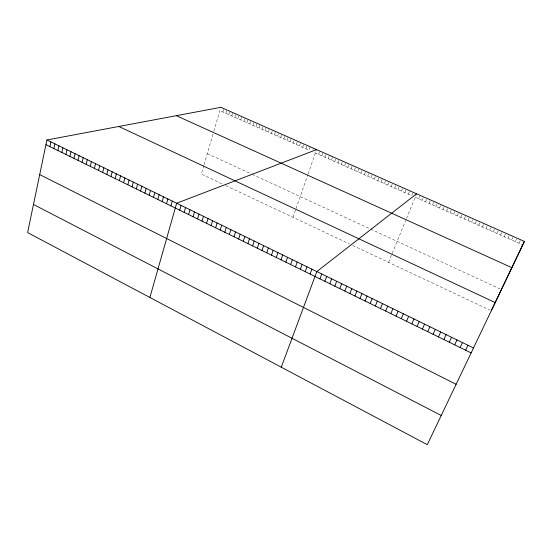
<?xml version="1.0" encoding="UTF-8"?>
<svg xmlns="http://www.w3.org/2000/svg" width="552" height="552" viewBox="0 0 552 552"><rect width="100%" height="100%" fill="white"/><g stroke="black" fill="none" stroke-linecap="round" stroke-linejoin="round"><path stroke-width="0.41" stroke-dasharray="2.76 2.07" d="M203.867 165.365L201.314 174.087L222.904 184.264M204.081 164.634L213.162 133.605M213.838 131.293L220.855 107.323M222.849 111.98L223.836 108.634M225.83 113.298L226.824 109.958M228.818 114.623L229.818 111.276M231.812 115.954L232.82 112.601M234.814 117.286L235.821 113.933M237.822 118.618L238.837 115.264M240.838 119.956L241.859 116.603M243.86 121.295L244.888 117.935M246.896 122.634L247.931 119.28M249.932 123.979L250.974 120.626M252.975 125.332L254.023 121.971M256.024 126.684L257.08 123.324M259.081 128.043L260.144 124.676M262.152 129.396L263.214 126.035M265.222 130.762L266.299 127.395M268.306 132.128L269.383 128.761M271.391 133.494L272.474 130.127M274.489 134.867L275.579 131.493M277.587 136.24L278.684 132.866M280.699 137.62L281.803 134.246M283.818 139L284.929 135.626M286.936 140.387L288.061 137.006M290.069 141.774L291.194 138.393M293.209 143.168L294.34 139.787M296.355 144.562L297.493 141.181M299.508 145.956L300.661 142.575M302.675 147.363L303.828 143.975M305.842 148.764L307.002 145.376M310.19 146.784L309.017 150.172L219.875 110.662M312.908 149.551L313.377 148.191M293.002 217.309L295.817 209.208M296.079 208.47L307.837 174.701M308.106 173.935L316.579 149.606M318.607 154.422L319.794 151.027M321.823 155.85L323.017 152.455M325.045 157.279L326.253 153.884M328.281 158.714L329.489 155.312M331.524 160.149L332.739 156.747M334.767 161.584L335.995 158.182M338.024 163.033L339.259 159.625M341.288 164.475L342.53 161.074M344.565 165.931L345.807 162.523M347.843 167.38L349.099 163.972M351.134 168.843L352.39 165.427M354.425 170.299L355.695 166.89M357.731 171.769L359.007 168.353M361.042 173.231L362.326 169.816M364.368 174.708L365.659 171.292M367.694 176.185L368.991 172.762M371.034 177.661L372.338 174.239M374.38 179.145L375.691 175.722M377.734 180.628L379.051 177.206M381.094 182.119L382.419 178.696M384.461 183.616L385.8 180.187M387.842 185.113L389.188 181.684M391.23 186.61L392.582 183.181M394.625 188.115L395.984 184.685M398.026 189.626L399.393 186.197M401.442 191.137L402.815 187.708M404.857 192.655L406.244 189.219M408.287 194.173L409.681 190.737M412.848 192.945L411.73 195.698L313.481 152.152M388.539 262.345L391.892 254.155M392.196 253.409L405.658 220.503M406.493 218.447L416.298 194.476M418.63 198.754L420.044 195.318M422.094 200.293L423.515 196.85M425.564 201.832L427 198.389M429.049 203.377L430.484 199.927M432.533 204.923L433.982 201.473M436.032 206.476L437.488 203.026M439.544 208.028L441.007 204.578M443.056 209.587L444.532 206.137M446.582 211.147L448.065 207.697M450.121 212.713L451.605 209.263M453.661 214.286L455.158 210.829M457.215 215.86L458.719 212.403M460.775 217.44L462.293 213.983M464.349 219.02L465.867 215.563M467.923 220.607L469.455 217.143M471.511 222.201L473.057 218.737M475.113 223.795L476.659 220.331M478.722 225.395L480.274 221.925M482.338 226.996L483.904 223.525M485.96 228.604L487.533 225.133M489.596 230.212L491.176 226.741M493.24 231.826L494.833 228.355M496.897 233.448L498.497 229.977M500.554 235.069L502.168 231.598M504.231 236.698L505.846 233.22M507.909 238.333L509.537 234.855M511.601 239.968L513.243 236.491M515.306 241.61L516.948 238.126M519.018 243.253L520.667 239.768M415.173 197.23L521.992 244.57M207.304 153.608L251.436 174.011M252.188 174.356L369.943 228.79M370.599 229.094L499.96 288.896M225.809 185.638L349.506 243.943M352.714 245.461L489.852 310.107"/><path stroke-width="0.83" d="M46.92 139.973L27.6 232.585L427.282 444.677L524.4 241.417L220.855 107.323L46.92 139.973L473.478 347.967M49.908 146.618L50.894 141.912M53.882 148.564L54.883 143.858M57.877 150.517L58.891 145.811M61.879 152.483L62.907 147.77M65.895 154.45L66.937 149.737M69.931 156.423L70.98 151.703M73.975 158.403L75.037 153.684M78.032 160.39L79.102 155.671M82.103 162.385L83.186 157.658M86.195 164.386L87.285 159.659M90.293 166.393L91.397 161.66M94.406 168.408L95.524 163.675M98.532 170.43L99.664 165.697M102.672 172.459L103.817 167.718M106.833 174.494L107.985 169.754M111 176.536L112.166 171.789M115.182 178.586L116.368 173.839M119.384 180.642L120.577 175.888M123.6 182.705L124.8 177.951M127.822 184.775L129.044 180.021M132.066 186.859L133.294 182.091M136.323 188.943L137.565 184.175M140.594 191.033L141.85 186.265M144.879 193.131L146.149 188.356M149.178 195.235L150.461 190.461M153.497 197.354L154.788 192.572M157.824 199.472L159.135 194.69M162.171 201.604L163.495 196.816M166.531 203.736L167.87 198.948M170.906 205.882L172.258 201.087M149.882 297.473L176.661 203.239L316.579 149.606M179.717 210.195L181.097 205.399M184.154 212.368L185.541 207.566M188.605 214.549L190.005 209.746M193.069 216.736L194.49 211.933M197.554 218.93L198.982 214.121M202.053 221.131L203.495 216.322M206.565 223.346L208.028 218.53M211.099 225.561L212.568 220.745M215.646 227.79L217.129 222.973M220.207 230.025L221.711 225.202M224.781 232.268L226.299 227.445M229.377 234.517L230.908 229.687M233.993 236.773L235.538 231.943M238.623 239.044L240.182 234.207M243.266 241.321L244.84 236.484M247.924 243.605L249.518 238.761M252.602 245.895L254.21 241.052M257.301 248.193L258.922 243.349M262.014 250.498L263.649 245.654M266.74 252.816L268.396 247.965M271.487 255.141L273.157 250.291M276.255 257.473L277.939 252.623M281.037 259.82L282.734 254.962M285.832 262.165L287.551 257.308M290.649 264.525L292.381 259.661M295.486 266.892L297.231 262.027M300.336 269.272L302.103 264.401M305.208 271.653L306.988 266.782M310.093 274.047L311.894 269.176M281.272 367.197L316.813 271.577L416.581 193.786M319.925 278.863L321.754 273.985M324.866 281.285L326.715 276.407M329.827 283.714L331.69 278.829M334.809 286.157L336.685 281.265M339.804 288.599L341.702 283.714M344.821 291.056L346.739 286.164M349.858 293.526L351.79 288.634M354.915 296.003L356.861 291.104M359.987 298.487L361.953 293.588M365.079 300.978L367.059 296.079M370.192 303.483L372.193 298.577M375.319 305.994L377.34 301.088M380.473 308.52L382.508 303.607M385.641 311.052L387.697 306.139M390.83 313.591L392.907 308.678M396.039 316.144L398.13 311.231M401.269 318.704L403.381 313.784M406.52 321.278L408.652 316.358M411.792 323.858L413.938 318.932M417.077 326.446L419.244 321.526M422.39 329.047L424.578 324.121M427.717 331.662L429.925 326.729M433.072 334.277L435.293 329.351M438.447 336.913L440.689 331.98M443.836 339.556L446.099 334.615M449.252 342.205L451.536 337.265M454.682 344.869L456.987 339.928M460.14 347.539L462.466 342.599M465.619 350.223L467.958 345.276M491.266 310.776L524.4 241.417M176.309 115.685L511.863 267.658M118.818 126.477L495.178 302.565M45.94 144.672L471.118 352.914M39.696 174.591L456.124 384.302M33.465 204.461L441.227 415.483"/></g></svg>
